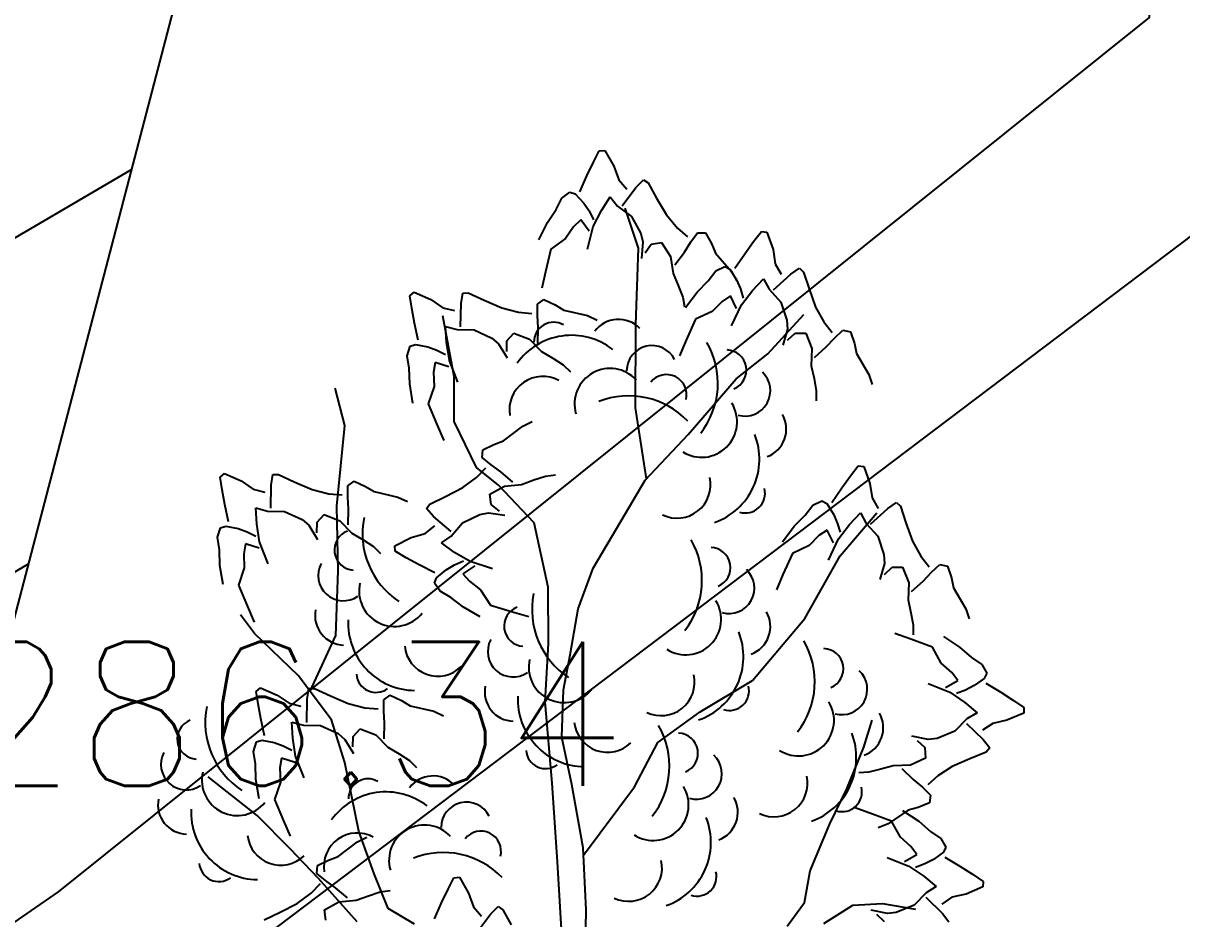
# Model space of a CAD drawing. Header units: millimetres. Extents: x 524954 to 526204, y 9523489 to 9524010.
# Drawn here: x 525931.76 to 525939.81, y 9523718.75 to 9523724.97 of the extents above; entities that cross this region are included whole.
import ezdxf

# ---------------------------------------------------------------- set-up
doc = ezdxf.new("R2010")
doc.units = ezdxf.units.MM
doc.header["$PDMODE"] = 32
doc.header["$PDSIZE"] = 0.5
doc.linetypes.add('ACAD_ISO12W100', pattern=[21, 12, -3, 0, -3, 0, -3])
for name, color, linetype in [('Arbre', 34, 'ACAD_ISO12W100'), ('Bati', 6, 'Continuous'), ('Bati_H', 1, 'Continuous'), ('PLUME_5', 6, 'Continuous'), ('PLUME_6', 2, 'Continuous'), ('TopoAlt', 3, 'Continuous'), ('TOPOJIS', 7, 'Continuous')]:
    doc.layers.add(name, color=color, linetype=linetype)
doc.styles.add('Simplex 1.0', font='Simplex.shx', dxfattribs={"width": 0.99, "height": 1})

# ---------------------------------------------------------------- blocks, each defined once
blk = doc.blocks.new('TCPOINT M')
at = {"color": 0}
blk.add_point((0, 0), dxfattribs=at)
at = {"layer": 'TopoAlt', "style": 'Simplex 1.0', "width": 0.99}
blk.add_attdef('ALT', (0.15, 0.15), '', height=1, dxfattribs=at)
blk = doc.blocks.new('v088')
at = {"color": 3, "linetype": 'Continuous'}
for p, q in [((-0.0239, 12.3184), (0.0161, 12.3965)), ((0.0161, 12.3965), (0.0546, 12.3999)), ((0.0546, 12.3999), (0.1184, 12.2906)), ((-0.0686, 12.2238), (-0.0239, 12.3184)), ((0.1184, 12.2906), (0.1522, 12.1952)), ((-0.1179, 12.1126), (-0.0686, 12.2238)), ((0.1522, 12.1952), (0.2074, 12.1313)), ((0.2717, 12.1435), (0.3242, 12.1966)), ((0.3242, 12.1966), (0.3557, 12.1751)), ((0.3557, 12.1751), (0.415, 12.0689)), ((-0.2428, 12.0693), (-0.1881, 12.111)), ((-0.1881, 12.111), (-0.1505, 12.0986)), ((-0.1505, 12.0986), (-0.0915, 12.0354)), ((0.0317, 11.9844), (0.0922, 12.0781)), ((0.0922, 12.0781), (0.1437, 12.0135)), ((0.1746, 12.0155), (0.2717, 12.1435)), ((-0.344, 11.9013), (-0.2828, 11.9912)), ((-0.2828, 11.9912), (-0.2428, 12.0693)), ((-0.0915, 12.0354), (-0.0536, 11.98)), ((0.1437, 12.0135), (0.2395, 11.9416)), ((0.415, 12.0689), (0.4841, 11.9528)), ((-0.1123, 11.9179), (-0.1618, 11.8694)), ((-0.0542, 11.8389), (-0.1123, 11.9179)), ((-0.0536, 11.98), (-0.0225, 11.9193)), ((-0.0252, 11.8718), (0.0317, 11.9844)), ((0.2395, 11.9416), (0.3048, 11.8248)), ((0.4841, 11.9528), (0.5601, 11.8616)), ((-0.4033, 11.7804), (-0.344, 11.9013)), ((-0.1618, 11.8694), (-0.2169, 11.7884)), ((-0.066, 11.7153), (-0.0252, 11.8718)), ((0.5601, 11.8616), (0.6304, 11.8005)), ((0.6527, 11.7656), (0.6994, 11.8293)), ((0.6994, 11.8293), (0.7544, 11.828)), ((1.0886, 11.7676), (1.1424, 11.8368)), ((1.1424, 11.8368), (1.1809, 11.833)), ((1.1809, 11.833), (1.2232, 11.7138)), ((-0.2169, 11.7884), (-0.3202, 11.714)), ((0.3048, 11.8248), (0.32, 11.7651)), ((0.32, 11.7651), (0.3106, 11.6498)), ((0.3344, 11.6895), (0.378, 11.7487)), ((0.378, 11.7487), (0.4498, 11.7623)), ((0.4498, 11.7623), (0.5114, 11.6644)), ((0.6075, 11.6944), (0.6527, 11.7656)), ((0.7544, 11.828), (0.796, 11.7537)), ((0.796, 11.7537), (0.824, 11.6885)), ((1.027, 11.683), (1.0886, 11.7676)), ((-0.3202, 11.714), (-0.3572, 11.5582)), ((0.5418, 11.6075), (0.6075, 11.6944)), ((0.824, 11.6885), (0.9344, 11.5607)), ((0.9578, 11.583), (1.027, 11.683)), ((1.2232, 11.7138), (1.2386, 11.6137)), ((0.5114, 11.6644), (0.5299, 11.5465)), ((0.827, 11.5637), (0.8886, 11.5945)), ((0.8886, 11.5945), (0.9232, 11.5753)), ((1.2386, 11.6137), (1.2809, 11.5407)), ((-0.3572, 11.5582), (-0.3824, 11.4437)), ((0.5299, 11.5465), (0.5653, 11.4632)), ((0.7732, 11.4945), (0.827, 11.5637)), ((0.9232, 11.5753), (0.9693, 11.5022)), ((0.9344, 11.5607), (0.97, 11.497)), ((1.0809, 11.4291), (1.1578, 11.5099)), ((1.1578, 11.5099), (1.1963, 11.4368)), ((1.2271, 11.433), (1.3463, 11.5407)), ((1.3463, 11.5407), (1.4079, 11.583)), ((1.4079, 11.583), (1.4348, 11.556)), ((1.4348, 11.556), (1.4733, 11.4406)), ((0.5653, 11.4632), (0.5962, 11.3829)), ((0.6962, 11.4176), (0.7732, 11.4945)), ((0.9693, 11.5022), (0.9963, 11.4406)), ((0.9963, 11.4406), (1.0155, 11.3753)), ((1.004, 11.3291), (1.0809, 11.4291)), ((1.1963, 11.4368), (1.2771, 11.3483)), ((1.4733, 11.4406), (1.5194, 11.3137)), ((-1.2987, 11.3921), (-1.2695, 11.4174)), ((-1.2853, 11.3054), (-1.2987, 11.3921)), ((-1.2695, 11.4174), (-1.1537, 11.3664)), ((-1.1537, 11.3664), (-1.0704, 11.3089)), ((-0.9434, 11.3371), (-0.9319, 11.4109)), ((-0.9319, 11.4109), (-0.8938, 11.412)), ((-0.8938, 11.412), (-0.7835, 11.3608)), ((-0.7835, 11.3608), (-0.6595, 11.3072)), ((-0.4126, 11.3334), (-0.3673, 11.3647)), ((-0.3673, 11.3647), (-0.2901, 11.3288)), ((0.5962, 11.3829), (0.6091, 11.3149)), ((0.6155, 11.3099), (0.6962, 11.4176)), ((0.8693, 11.3522), (0.8001, 11.2829)), ((0.927, 11.3906), (0.8693, 11.3522)), ((0.9693, 11.3022), (0.927, 11.3906)), ((1.2771, 11.3483), (1.3194, 11.2214)), ((-1.266, 11.2026), (-1.2853, 11.3054)), ((-1.0704, 11.3089), (-0.9882, 11.2895)), ((-0.9469, 11.1764), (-0.9434, 11.3371)), ((-0.6595, 11.3072), (-0.5444, 11.2779)), ((-0.5444, 11.2779), (-0.4516, 11.2697)), ((-0.4131, 11.2545), (-0.4126, 11.3334)), ((-0.2901, 11.3288), (-0.2291, 11.2925)), ((-0.2291, 11.2925), (-0.0648, 11.2537)), ((0.8001, 11.2829), (0.6847, 11.2291)), ((0.9347, 11.1829), (1.004, 11.3291)), ((1.5194, 11.3137), (1.5771, 11.2099)), ((-1.2408, 11.0836), (-1.266, 11.2026)), ((-0.4079, 11.1703), (-0.4131, 11.2545)), ((-0.0648, 11.2537), (0.0014, 11.223)), ((0.6847, 11.2291), (0.6193, 11.0829)), ((1.3194, 11.2214), (1.3232, 11.1598)), ((1.5771, 11.2099), (1.6348, 11.1368)), ((-1.0503, 11.1789), (-0.9708, 11.1567)), ((-1.0444, 11.0675), (-1.0503, 11.1789)), ((-0.9708, 11.1567), (-0.851, 11.1547)), ((-0.851, 11.1547), (-0.7296, 11.0984)), ((-0.6257, 11.0796), (-0.5755, 11.1328)), ((-0.5755, 11.1328), (-0.4682, 11.0896)), ((-0.4102, 11.0614), (-0.4079, 11.1703)), ((1.3232, 11.1598), (1.2925, 11.0483)), ((1.3232, 11.0829), (1.3771, 11.1329)), ((1.3771, 11.1329), (1.4502, 11.1329)), ((1.4502, 11.1329), (1.4925, 11.0252)), ((1.6502, 11.0983), (1.7079, 11.1522)), ((1.7079, 11.1522), (1.7617, 11.1406)), ((1.7617, 11.1406), (1.7887, 11.0598)), ((-1.3166, 10.9752), (-1.2967, 11.0411)), ((-1.2967, 11.0411), (-1.2589, 11.0531)), ((-1.2589, 11.0531), (-1.1741, 11.0365)), ((-1.1741, 11.0365), (-1.1109, 11.0139)), ((-1.0245, 10.9429), (-1.0444, 11.0675)), ((-0.7296, 11.0984), (-0.6822, 11.0589)), ((-0.6822, 11.0589), (-0.6222, 10.96)), ((-0.6263, 11.0061), (-0.6257, 11.0796)), ((-0.4682, 11.0896), (-0.3841, 11.005)), ((0.6193, 11.0829), (0.5731, 10.9752)), ((1.4925, 11.0252), (1.4886, 10.906)), ((1.5117, 10.9637), (1.5925, 11.0368)), ((1.5925, 11.0368), (1.6502, 11.0983)), ((1.7887, 11.0598), (1.8041, 10.9906)), ((-1.3032, 10.8885), (-1.3166, 10.9752)), ((-1.1109, 11.0139), (-1.0501, 10.983)), ((-0.3841, 11.005), (-0.3065, 10.9583)), ((-0.3065, 10.9583), (-0.2344, 10.9114)), ((1.8041, 10.9906), (1.8887, 10.8444)), ((-1.3, 10.7798), (-1.3032, 10.8885)), ((-1.122, 10.9292), (-1.1336, 10.8608)), ((-1.0286, 10.8992), (-1.122, 10.9292)), ((-0.9657, 10.7922), (-1.0245, 10.9429)), ((-0.2344, 10.9114), (-0.1841, 10.8638)), ((1.4886, 10.906), (1.5079, 10.8175)), ((-1.1336, 10.8608), (-1.1308, 10.7629)), ((1.5079, 10.8175), (1.5233, 10.7329)), ((1.8887, 10.8444), (1.9118, 10.7752)), ((-1.2771, 10.6471), (-1.3, 10.7798)), ((-1.1308, 10.7629), (-1.1708, 10.642)), ((1.5233, 10.7329), (1.5233, 10.6636)), ((-1.1708, 10.642), (-1.1094, 10.4942)), ((-1.1094, 10.4942), (-1.0628, 10.3867)), ((-0.648, 10.3846), (-0.514, 10.4875)), ((-0.514, 10.4875), (-0.4484, 10.5194)), ((-0.7146, 10.3603), (-0.648, 10.3846)), ((-0.7957, 10.2682), (-0.7912, 10.3231)), ((-0.7912, 10.3231), (-0.7146, 10.3603)), ((-0.7348, 10.218), (-0.7957, 10.2682)), ((-2.6162, 10.1323), (-2.587, 10.1577)), ((-2.587, 10.1577), (-2.4712, 10.1066)), ((-2.2608, 10.0773), (-2.2494, 10.1511)), ((-2.2494, 10.1511), (-2.2113, 10.1522)), ((-2.2113, 10.1522), (-2.101, 10.101)), ((-0.8359, 10.1311), (-0.7709, 10.1978)), ((-0.6662, 10.1688), (-0.7348, 10.218)), ((-0.5833, 10.0982), (-0.6662, 10.1688)), ((-0.4378, 10.1134), (-0.3559, 10.1397)), ((-0.3559, 10.1397), (-0.2873, 10.1487)), ((1.7002, 10.0578), (1.7617, 10.1424)), ((1.7617, 10.1424), (1.8156, 10.2117)), ((1.8156, 10.2117), (1.8541, 10.2078)), ((1.8541, 10.2078), (1.8964, 10.0886)), ((-2.6028, 10.0456), (-2.6162, 10.1323)), ((-2.4712, 10.1066), (-2.3879, 10.0492)), ((-2.2643, 9.9167), (-2.2608, 10.0773)), ((-2.101, 10.101), (-1.977, 10.0475)), ((-1.7305, 9.9947), (-1.7301, 10.0737)), ((-1.7301, 10.0737), (-1.6848, 10.1049)), ((-1.6848, 10.1049), (-1.6075, 10.069)), ((-1.6075, 10.069), (-1.5466, 10.0327)), ((-1.0512, 9.9981), (-0.9313, 10.0604)), ((-0.9313, 10.0604), (-0.8359, 10.1311)), ((-0.7431, 10.0152), (-0.6418, 10.0712)), ((-0.6418, 10.0712), (-0.5231, 10.0829)), ((-0.5231, 10.0829), (-0.4378, 10.1134)), ((1.8964, 10.0886), (1.9118, 9.9886)), ((-2.5835, 9.9428), (-2.6028, 10.0456)), ((-2.3879, 10.0492), (-2.3057, 10.0298)), ((-1.977, 10.0475), (-1.8618, 10.0181)), ((-1.8618, 10.0181), (-1.7691, 10.0099)), ((-1.7254, 9.9105), (-1.7305, 9.9947)), ((-1.5466, 10.0327), (-1.3822, 9.9939)), ((-1.3822, 9.9939), (-1.316, 9.9632)), ((-1.1606, 9.945), (-1.0512, 9.9981)), ((-0.7336, 9.9427), (-0.7431, 10.0152)), ((1.631, 9.9578), (1.7002, 10.0578)), ((1.9118, 9.9886), (1.9541, 9.9155)), ((-2.5582, 9.8238), (-2.5835, 9.9428)), ((-2.3678, 9.9191), (-2.2883, 9.8969)), ((-2.3619, 9.8077), (-2.3678, 9.9191)), ((-1.7277, 9.8016), (-1.7254, 9.9105)), ((-1.1838, 9.9148), (-1.1606, 9.945)), ((-1.1339, 9.8592), (-1.1838, 9.9148)), ((-0.677, 9.8958), (-0.7336, 9.9427)), ((1.4463, 9.8693), (1.5002, 9.9386)), ((1.5002, 9.9386), (1.5617, 9.9693)), ((1.5617, 9.9693), (1.5963, 9.9501)), ((1.5963, 9.9501), (1.6425, 9.877)), ((1.9002, 9.8078), (2.0195, 9.9155)), ((2.0195, 9.9155), (2.081, 9.9578)), ((2.081, 9.9578), (2.1079, 9.9309)), ((2.1079, 9.9309), (2.1464, 9.8155)), ((-2.2883, 9.8969), (-2.1685, 9.895)), ((-2.1685, 9.895), (-2.0471, 9.8386)), ((-2.0471, 9.8386), (-1.9997, 9.7992)), ((-1.9438, 9.7464), (-1.9432, 9.8199)), ((-1.9432, 9.8199), (-1.893, 9.873)), ((-1.893, 9.873), (-1.7856, 9.8299)), ((-1.7856, 9.8299), (-1.7015, 9.7452)), ((-1.0116, 9.755), (-1.1339, 9.8592)), ((-0.9342, 9.8156), (-0.8138, 9.874)), ((-0.8138, 9.874), (-0.7533, 9.8858)), ((-0.7533, 9.8858), (-0.6387, 9.8698)), ((1.3694, 9.7924), (1.4463, 9.8693)), ((1.6425, 9.877), (1.6694, 9.8155)), ((1.7541, 9.8039), (1.831, 9.8847)), ((1.831, 9.8847), (1.8695, 9.8116)), ((-2.634, 9.7155), (-2.6142, 9.7814)), ((-2.6142, 9.7814), (-2.5764, 9.7933)), ((-2.5764, 9.7933), (-2.4916, 9.7768)), ((-2.4916, 9.7768), (-2.4283, 9.7541)), ((-2.4283, 9.7541), (-2.3676, 9.7232)), ((-2.3419, 9.6831), (-2.3619, 9.8077)), ((-1.9997, 9.7992), (-1.9397, 9.7002)), ((-1.7015, 9.7452), (-1.624, 9.6985)), ((-1.2895, 9.7147), (-1.1923, 9.7429)), ((-1.1923, 9.7429), (-1.1254, 9.7944)), ((-1.0114, 9.724), (-0.9342, 9.8156)), ((1.2886, 9.6847), (1.3694, 9.7924)), ((1.6002, 9.7655), (1.5425, 9.727)), ((1.6425, 9.677), (1.6002, 9.7655)), ((1.6694, 9.8155), (1.6887, 9.7501)), ((1.6771, 9.7039), (1.7541, 9.8039)), ((1.8695, 9.8116), (1.9502, 9.7232)), ((2.1464, 9.8155), (2.1926, 9.6885)), ((-2.6206, 9.6288), (-2.634, 9.7155)), ((-2.4395, 9.6694), (-2.4511, 9.6011)), ((-2.3461, 9.6395), (-2.4395, 9.6694)), ((-2.2831, 9.5325), (-2.3419, 9.6831)), ((-1.624, 9.6985), (-1.5519, 9.6516)), ((-1.4022, 9.6572), (-1.2895, 9.7147)), ((-1.401, 9.6186), (-1.4022, 9.6572)), ((-1.0789, 9.6763), (-1.0114, 9.724)), ((-0.9888, 9.6106), (-1.0789, 9.6763)), ((1.4733, 9.6578), (1.3579, 9.6039)), ((1.5425, 9.727), (1.4733, 9.6578)), ((1.6079, 9.5578), (1.6771, 9.7039)), ((1.9502, 9.7232), (1.9925, 9.5962)), ((2.1926, 9.6885), (2.2503, 9.5847)), ((-2.6175, 9.52), (-2.6206, 9.6288)), ((-2.4511, 9.6011), (-2.4483, 9.5032)), ((-1.5519, 9.6516), (-1.5015, 9.6041)), ((-1.3254, 9.5742), (-1.401, 9.6186)), ((-0.8796, 9.5473), (-0.9888, 9.6106)), ((1.3579, 9.6039), (1.2925, 9.4577)), ((1.9925, 9.5962), (1.9964, 9.5347)), ((2.2503, 9.5847), (2.308, 9.5116)), ((-2.5946, 9.3874), (-2.6175, 9.52)), ((-2.4483, 9.5032), (-2.4883, 9.3823)), ((-1.2335, 9.5242), (-1.3254, 9.5742)), ((-1.1253, 9.4685), (-1.2335, 9.5242)), ((-1.0467, 9.4905), (-0.9892, 9.5252)), ((-0.9892, 9.5252), (-0.9269, 9.5527)), ((-0.8484, 9.5165), (-0.9306, 9.463)), ((-0.7257, 9.4976), (-0.8796, 9.5473)), ((1.9964, 9.5347), (1.9656, 9.4231)), ((1.9964, 9.4577), (2.0502, 9.5077)), ((2.0502, 9.5077), (2.1233, 9.5077)), ((2.1233, 9.5077), (2.1656, 9.4)), ((2.3233, 9.4731), (2.381, 9.527)), ((2.381, 9.527), (2.4349, 9.5154)), ((2.4349, 9.5154), (2.4618, 9.4347)), ((-1.1278, 9.3984), (-1.1132, 9.4352)), ((-1.1132, 9.4352), (-1.0467, 9.4905)), ((-0.9306, 9.463), (-0.885, 9.4108)), ((1.2925, 9.4577), (1.2463, 9.35)), ((2.2657, 9.4116), (2.3233, 9.4731)), ((2.4618, 9.4347), (2.4772, 9.3654)), ((-2.4883, 9.3823), (-2.4269, 9.2344)), ((-1.0892, 9.3413), (-1.1278, 9.3984)), ((-1.0136, 9.2969), (-1.0892, 9.3413)), ((-0.885, 9.4108), (-0.8073, 9.3511)), ((-0.8073, 9.3511), (-0.7389, 9.2437)), ((2.1656, 9.4), (2.1618, 9.2808)), ((2.1849, 9.3385), (2.2657, 9.4116)), ((2.4772, 9.3654), (2.5618, 9.2193)), ((-0.9273, 9.2307), (-1.0136, 9.2969)), ((2.1618, 9.2808), (2.181, 9.1923)), ((-2.4269, 9.2344), (-2.3802, 9.1269)), ((-0.81, 9.1646), (-0.9273, 9.2307)), ((-0.7389, 9.2437), (-0.5855, 9.1979)), ((-0.5855, 9.1979), (-0.4727, 9.1661)), ((2.181, 9.1923), (2.1964, 9.1077)), ((2.5618, 9.2193), (2.5849, 9.15)), ((2.1964, 9.1077), (2.1964, 9.0385)), ((2.1801, 9.009), (2.0697, 9.0483)), ((2.4064, 9.0272), (2.519, 8.9533)), ((2.3301, 8.953), (2.1801, 9.009)), ((2.3912, 8.8412), (2.3301, 8.953)), ((2.519, 8.9533), (2.6006, 8.8814)), ((2.6006, 8.8814), (2.6731, 8.832)), ((2.4646, 8.7765), (2.3912, 8.8412)), ((2.5067, 8.7213), (2.4646, 8.7765)), ((2.6731, 8.832), (2.7077, 8.7725)), ((2.7077, 8.7725), (2.6907, 8.7368)), ((2.2998, 8.7005), (2.4501, 8.6406)), ((2.421, 8.6735), (2.5067, 8.7213)), ((2.6907, 8.7368), (2.6207, 8.6861)), ((2.7005, 8.7027), (2.8047, 8.6399)), ((-2.3661, 8.6466), (-2.3369, 8.6719)), ((-2.3527, 8.5599), (-2.3661, 8.6466)), ((-2.3369, 8.6719), (-2.2212, 8.6209)), ((-2.2212, 8.6209), (-2.1379, 8.5634)), ((-2.0108, 8.5916), (-1.9993, 8.6654)), ((-1.9993, 8.6654), (-1.9613, 8.6665)), ((-1.9613, 8.6665), (-1.8509, 8.6153)), ((-1.8509, 8.6153), (-1.7269, 8.5617)), ((-1.4801, 8.5879), (-1.4347, 8.6192)), ((-1.4347, 8.6192), (-1.3575, 8.5833)), ((2.4501, 8.6406), (2.5548, 8.5702)), ((2.5609, 8.6554), (2.4969, 8.632)), ((2.6207, 8.6861), (2.5609, 8.6554)), ((2.8047, 8.6399), (2.8931, 8.5838)), ((-2.3334, 8.4571), (-2.3527, 8.5599)), ((-2.1379, 8.5634), (-2.0557, 8.544)), ((-2.0143, 8.4309), (-2.0108, 8.5916)), ((-1.7269, 8.5617), (-1.6118, 8.5324)), ((-1.6118, 8.5324), (-1.519, 8.5242)), ((-1.4805, 8.509), (-1.4801, 8.5879)), ((-1.3575, 8.5833), (-1.2966, 8.547)), ((-1.2966, 8.547), (-1.1322, 8.5082)), ((2.5548, 8.5702), (2.6402, 8.4985)), ((2.8931, 8.5838), (2.9656, 8.5345)), ((2.9656, 8.5345), (2.9641, 8.4958)), ((-2.3082, 8.3381), (-2.3334, 8.4571)), ((-1.4754, 8.4248), (-1.4805, 8.509)), ((-1.1322, 8.5082), (-1.066, 8.4775)), ((2.5697, 8.4555), (2.4865, 8.3693)), ((2.6402, 8.4985), (2.5697, 8.4555)), ((2.9641, 8.4958), (2.8478, 8.4461)), ((-2.1178, 8.4334), (-2.0382, 8.4112)), ((-2.1118, 8.322), (-2.1178, 8.4334)), ((-2.0382, 8.4112), (-1.9184, 8.4092)), ((-1.9184, 8.4092), (-1.7971, 8.3529)), ((-1.6931, 8.3341), (-1.643, 8.3873)), ((-1.643, 8.3873), (-1.5356, 8.3441)), ((-1.4776, 8.3159), (-1.4754, 8.4248)), ((2.4865, 8.3693), (2.3625, 8.3191)), ((2.5678, 8.4245), (2.6828, 8.3123)), ((2.749, 8.4244), (2.6787, 8.3776)), ((2.8478, 8.4461), (2.749, 8.4244)), ((-2.384, 8.2298), (-2.3641, 8.2956)), ((-2.3641, 8.2956), (-2.3264, 8.3076)), ((-2.3264, 8.3076), (-2.2415, 8.291)), ((-2.2415, 8.291), (-2.1783, 8.2684)), ((-2.0919, 8.1974), (-2.1118, 8.322)), ((-1.7971, 8.3529), (-1.7497, 8.3134)), ((-1.7497, 8.3134), (-1.6897, 8.2145)), ((-1.6937, 8.2606), (-1.6931, 8.3341)), ((-1.5356, 8.3441), (-1.4515, 8.2595)), ((2.3013, 8.3113), (2.188, 8.335)), ((2.2245, 8.3065), (2.2778, 8.2559)), ((2.3625, 8.3191), (2.3013, 8.3113)), ((2.6828, 8.3123), (2.7289, 8.2536)), ((-2.3706, 8.1431), (-2.384, 8.2298)), ((-2.1783, 8.2684), (-2.1175, 8.2375)), ((-1.4515, 8.2595), (-1.374, 8.2128)), ((-1.374, 8.2128), (-1.3019, 8.1659)), ((2.2778, 8.2559), (2.2824, 8.183)), ((2.7037, 8.225), (2.591, 8.1793)), ((2.7289, 8.2536), (2.7037, 8.225)), ((-2.3674, 8.0343), (-2.3706, 8.1431)), ((-2.1895, 8.1837), (-2.2011, 8.1153)), ((-2.0961, 8.1537), (-2.1895, 8.1837)), ((-2.0331, 8.0467), (-2.0919, 8.1974)), ((-1.3019, 8.1659), (-1.2515, 8.1184)), ((2.0584, 8.1303), (1.9713, 8.1055)), ((2.1776, 8.1339), (2.0584, 8.1303)), ((2.2824, 8.183), (2.1776, 8.1339)), ((2.591, 8.1793), (2.4672, 8.1253)), ((-2.2011, 8.1153), (-2.1982, 8.0174)), ((1.8878, 8.0848), (1.8187, 8.0804)), ((1.9713, 8.1055), (1.8878, 8.0848)), ((2.1174, 8.1109), (2.1954, 8.0349)), ((2.3672, 8.0611), (2.2979, 7.9989)), ((2.4672, 8.1253), (2.3672, 8.0611)), ((-2.3445, 7.9016), (-2.3674, 8.0343)), ((-2.1982, 8.0174), (-2.2383, 7.8966)), ((2.1954, 8.0349), (2.2605, 7.9811)), ((2.2605, 7.9811), (2.3179, 7.927)), ((-2.2383, 7.8966), (-2.1768, 7.7487)), ((2.3179, 7.927), (2.3098, 7.8725)), ((1.8965, 7.8022), (1.7861, 7.8414)), ((2.1627, 7.8208), (2.0222, 7.7271)), ((2.1227, 7.8203), (2.2353, 7.7465)), ((2.2308, 7.8405), (2.1627, 7.8208)), ((2.3098, 7.8725), (2.2308, 7.8405)), ((-2.1768, 7.7487), (-2.1302, 7.6412)), ((2.0465, 7.7461), (1.8965, 7.8022)), ((2.0222, 7.7271), (1.9545, 7.6997)), ((2.1075, 7.6343), (2.0465, 7.7461)), ((2.2353, 7.7465), (2.3169, 7.6746)), ((2.3169, 7.6746), (2.3894, 7.6252)), ((-1.7972, 7.4997), (-1.6632, 7.6026)), ((-1.6632, 7.6026), (-1.5976, 7.6345)), ((2.1809, 7.5696), (2.1075, 7.6343)), ((2.223, 7.5144), (2.1809, 7.5696)), ((2.3894, 7.6252), (2.424, 7.5657)), ((2.424, 7.5657), (2.407, 7.5299)), ((-1.8638, 7.4754), (-1.7972, 7.4997)), ((2.0162, 7.4937), (2.1664, 7.4338)), ((2.1373, 7.4666), (2.223, 7.5144)), ((2.407, 7.5299), (2.337, 7.4793)), ((2.4169, 7.4959), (2.521, 7.4331)), ((-1.9448, 7.3833), (-1.9404, 7.4382)), ((-1.9404, 7.4382), (-1.8638, 7.4754)), ((2.1664, 7.4338), (2.2711, 7.3633)), ((2.2772, 7.4485), (2.2132, 7.4252)), ((2.337, 7.4793), (2.2772, 7.4485)), ((2.521, 7.4331), (2.6094, 7.377)), ((-1.8839, 7.3331), (-1.9448, 7.3833)), ((-1.8154, 7.2839), (-1.8839, 7.3331)), ((-1.0336, 7.2746), (-0.9936, 7.3527)), ((-0.9936, 7.3527), (-0.9551, 7.3561)), ((-0.9551, 7.3561), (-0.8913, 7.2468)), ((2.2711, 7.3633), (2.3565, 7.2916)), ((2.6094, 7.377), (2.6819, 7.3276)), ((2.6819, 7.3276), (2.6805, 7.289)), ((-2.0805, 7.1754), (-1.985, 7.2461)), ((-1.985, 7.2461), (-1.9201, 7.3129)), ((-1.7325, 7.2133), (-1.8154, 7.2839)), ((-1.587, 7.2285), (-1.5051, 7.2548)), ((-1.5051, 7.2548), (-1.4365, 7.2638)), ((-1.0783, 7.18), (-1.0336, 7.2746)), ((-0.8913, 7.2468), (-0.8575, 7.1514)), ((2.286, 7.2486), (2.2028, 7.1624)), ((2.3565, 7.2916), (2.286, 7.2486)), ((2.6805, 7.289), (2.5641, 7.2392)), ((-2.2004, 7.1132), (-2.0805, 7.1754)), ((-1.8923, 7.1303), (-1.791, 7.1862)), ((-1.791, 7.1862), (-1.6722, 7.1979)), ((-1.6722, 7.1979), (-1.587, 7.2285)), ((-1.1277, 7.0688), (-1.0783, 7.18)), ((2.2028, 7.1624), (2.0788, 7.1122)), ((2.2841, 7.2177), (2.3991, 7.1055)), ((2.4653, 7.2176), (2.395, 7.1707)), ((2.5641, 7.2392), (2.4653, 7.2176)), ((-2.3098, 7.06), (-2.2004, 7.1132)), ((-1.8828, 7.0578), (-1.8923, 7.1303)), ((-0.8575, 7.1514), (-0.8023, 7.0875)), ((-0.8351, 6.9716), (-0.7381, 7.0997)), ((-0.7381, 7.0997), (-0.6855, 7.1528)), ((-0.6855, 7.1528), (-0.654, 7.1313)), ((-0.654, 7.1313), (-0.5947, 7.0251)), ((2.0176, 7.1045), (1.9044, 7.1282)), ((1.9408, 7.0996), (1.9941, 7.049)), ((2.0788, 7.1122), (2.0176, 7.1045)), ((2.3991, 7.1055), (2.4452, 7.0467))]:
    blk.add_line(p, q, dxfattribs=at)
at = {"linetype": 'Continuous'}
for p, q in [((0.2897, 11.7219), (0.1969, 11.9998)), ((0.2697, 11.1929), (0.2897, 11.7219)), ((-0.9914, 10.8307), (-1.0686, 11.252)), ((0.2693, 10.6145), (0.2697, 11.1929)), ((1.1882, 10.9882), (1.4374, 11.2608)), ((0.9679, 10.8157), (1.1882, 10.9882)), ((-0.9911, 10.5198), (-0.9914, 10.8307)), ((0.6339, 10.4293), (0.9679, 10.8157)), ((-1.7492, 10.4915), (-1.8168, 10.7513)), ((0.3448, 10.1217), (0.2693, 10.6145)), ((-1.8059, 9.9306), (-1.7492, 10.4915)), ((-0.8352, 10.1996), (-0.9911, 10.5198)), ((0.3358, 10.1122), (0.6339, 10.4293)), ((-0.6834, 10.0784), (-0.8352, 10.1996)), ((-0.4354, 9.8162), (-0.6834, 10.0784)), ((0.1676, 9.8288), (0.3358, 10.1122)), ((-1.7966, 9.483), (-1.8059, 9.9306)), ((-0.0246, 9.5014), (0.1676, 9.8288)), ((1.6901, 9.587), (1.945, 9.8846)), ((-0.339, 9.3704), (-0.4354, 9.8162)), ((1.4442, 9.1527), (1.6901, 9.587)), ((-0.1306, 9.2193), (-0.0246, 9.5014)), ((-1.8121, 9.0349), (-1.7966, 9.483)), ((-0.337, 8.9787), (-0.339, 9.3704)), ((-2.3783, 9.048), (-2.4742, 9.1766)), ((-0.1861, 8.901), (-0.1306, 9.2193)), ((1.08, 8.7222), (1.4442, 9.1527)), ((-2.0737, 8.7558), (-2.3783, 9.048)), ((-1.992, 8.6473), (-1.8121, 9.0349)), ((-0.3597, 8.574), (-0.337, 8.9787)), ((-0.2308, 8.6575), (-0.1861, 8.901)), ((-1.8434, 8.4497), (-2.0737, 8.7558)), ((0.7177, 8.5032), (1.08, 8.7222)), ((-0.2426, 8.3277), (-0.2308, 8.6575)), ((-0.3105, 8.0091), (-0.3597, 8.574)), ((-1.7501, 8.1531), (-1.8434, 8.4497)), ((0.4236, 8.2918), (0.7177, 8.5032)), ((1.8546, 8.2596), (1.9129, 8.4473)), ((-0.1735, 7.9995), (-0.2426, 8.3277)), ((0.2621, 7.9837), (0.4236, 8.2918)), ((1.7363, 7.971), (1.8546, 8.2596)), ((-1.6531, 7.6763), (-1.7501, 8.1531)), ((-2.3581, 7.786), (-2.6995, 8.0525)), ((-0.2742, 7.4626), (-0.3105, 8.0091)), ((-0.0959, 7.5596), (-0.1735, 7.9995)), ((-0.0934, 7.5087), (0.2621, 7.9837)), ((1.617, 7.726), (1.7363, 7.971)), ((-2.1294, 7.5544), (-2.3581, 7.786)), ((1.4808, 7.3998), (1.617, 7.726)), ((-1.5474, 7.38), (-1.6531, 7.6763)), ((-1.9323, 7.3471), (-2.1294, 7.5544)), ((-0.0745, 7.1309), (-0.0959, 7.5596)), ((-0.2365, 6.8477), (-0.2742, 7.4626)), ((-1.6648, 7.048), (-1.9323, 7.3471)), ((-1.4491, 7.1395), (-1.5474, 7.38)), ((1.4418, 7.1813), (1.4808, 7.3998)), ((1.3209, 7.0171), (1.4418, 7.1813)), ((1.5755, 7.0348), (1.778, 7.1634)), ((1.778, 7.1634), (1.983, 7.1739)), ((1.983, 7.1739), (2.2139, 7.1352)), ((-1.2665, 7.0314), (-1.4491, 7.1395)), ((-0.0837, 6.6768), (-0.0745, 7.1309))]:
    blk.add_line(p, q, dxfattribs=at)
at = {"color": 3, "linetype": 'Continuous'}
for centre, major_axis, start_param, end_param in [((-0.3005, 11.0717), (0.0964, 0.0964), 0.254619, 2.377018), ((0.1501, 11.0237), (0.1445, 0.1445), 6.263619, 7.998733), ((-0.1756, 10.6509), (0.3298, 0.3298), 0.12682, 1.733702), ((0.3829, 10.8698), (-0.1246, 0.1246), 4.396235, 7.060094), ((0.2754, 10.7857), (0.3995, 0.3995), 4.836335, 6.022049), ((0.8987, 10.8757), (0.099, 0.099), 4.31771, 7.031286), ((0.0911, 10.6412), (0.1741, 0.1741), 6.236163, 8.918901), ((-0.3757, 10.5998), (0.1641, 0.1641), 0.282297, 2.520721), ((0.4834, 10.7051), (-0.099, 0.099), 3.680741, 6.394318), ((1.0287, 10.7332), (-0.1246, 0.1246), 2.081137, 4.744996), ((0.2226, 10.1318), (-0.3995, 0.3995), 4.689978, 5.875693), ((0.7276, 10.5169), (-0.1741, 0.1741), 1.793126, 4.475865), ((1.1114, 10.4666), (-0.1445, 0.1445), 2.713295, 4.448408), ((0.6623, 10.2582), (-0.3298, 0.3298), 2.69514, 4.302022), ((0.5573, 10.0804), (0.1641, 0.1641), 3.478918, 5.717341), ((1.0314, 10.0206), (0.0964, 0.0964), 3.62262, 5.745019), ((-1.0632, 9.7428), (0.3995, 0.3995), 2.158504, 3.344219), ((-1.6825, 9.6282), (-0.099, 0.099), -0.421529, 2.292047), ((0.1648, 9.4153), (0.3995, 0.3995), 4.836335, 6.022049), ((0.7881, 9.5054), (-0.099, 0.099), 2.746913, 5.46049), ((-1.7599, 9.4514), (-0.1246, 0.1246), 0.293965, 2.957824), ((0.9181, 9.3628), (0.1246, 0.1246), 3.651933, 6.315792), ((-1.4053, 9.3432), (0.1741, 0.1741), 2.133893, 4.816631), ((0.1148, 9.2139), (-0.3995, 0.3995), 0.587708, 1.773422), ((0.617, 9.1466), (-0.1741, 0.1741), 1.793126, 4.475865), ((-1.7527, 9.1724), (-0.1445, 0.1445), 0.590553, 2.325666), ((-0.5045, 9.0993), (0.099, 0.099), 1.149268, 3.862844), ((1.0008, 9.0963), (-0.1445, 0.1445), 2.713295, 4.448408), ((-1.2605, 9.1191), (0.3298, 0.3298), 2.307735, 3.914618), ((0.5518, 8.8878), (-0.3298, 0.3298), 2.69514, 4.302022), ((-1.1039, 8.9843), (0.1641, 0.1641), 2.463212, 4.701636), ((-0.5819, 8.9225), (0.1246, 0.1246), 1.864761, 4.52862), ((0.9486, 8.7133), (-0.3995, 0.3995), 3.265538, 4.451253), ((1.5719, 8.8034), (0.099, 0.099), 4.31771, 7.031286), ((-0.2273, 8.8143), (0.1741, 0.1741), 2.133893, 4.816631), ((1.7019, 8.6608), (0.1246, 0.1246), 3.651933, 6.315792), ((-1.5338, 8.7756), (0.0964, 0.0964), 2.435534, 4.557933), ((0.4467, 8.71), (-0.1641, 0.1641), 1.908121, 4.146545), ((-0.5746, 8.6435), (0.1445, 0.1445), 2.161349, 3.896462), ((-0.0825, 8.5902), (0.3298, 0.3298), 2.307735, 3.914618), ((0.9208, 8.6502), (0.0964, 0.0964), 3.62262, 5.745019), ((-2.1547, 8.4302), (0.3995, 0.3995), 2.158504, 3.344219), ((1.4008, 8.4446), (0.1741, 0.1741), 3.363922, 6.046661), ((1.7845, 8.3943), (-0.1445, 0.1445), 2.713295, 4.448408), ((-2.774, 8.3155), (-0.099, 0.099), -0.421529, 2.292047), ((0.0741, 8.4554), (0.1641, 0.1641), 2.463212, 4.701636), ((-0.0612, 8.1267), (-0.3995, 0.3995), 3.265538, 4.451253), ((0.5622, 8.2168), (0.099, 0.099), 4.31771, 7.031286), ((1.3355, 8.1858), (-0.3298, 0.3298), 2.69514, 4.302022), ((-2.8514, 8.1388), (-0.1246, 0.1246), 0.293965, 2.957824), ((-0.3558, 8.2467), (0.0964, 0.0964), 2.435534, 4.557933), ((0.6922, 8.0742), (-0.1246, 0.1246), 2.081137, 4.744996), ((-2.4968, 8.0306), (0.1741, 0.1741), 2.133893, 4.816631), ((-1.1385, 7.8551), (-0.1445, 0.1445), 4.692823, 6.427936), ((1.2305, 8.008), (0.1641, 0.1641), 3.478918, 5.717341), ((-1.5891, 7.9031), (0.0964, 0.0964), 0.254619, 2.377018), ((0.391, 7.858), (0.1741, 0.1741), 3.363922, 6.046661), ((1.7045, 7.9482), (-0.0964, 0.0964), 2.051824, 4.174223), ((-2.8441, 7.8598), (-0.1445, 0.1445), 0.590553, 2.325666), ((-1.4642, 7.4823), (0.3298, 0.3298), 0.12682, 1.733702), ((-0.9057, 7.7012), (0.1246, 0.1246), 5.967031, 8.63089), ((0.7748, 7.8077), (-0.1445, 0.1445), 2.713295, 4.448408), ((-2.352, 7.8064), (0.3298, 0.3298), 2.307735, 3.914618), ((-1.1975, 7.4726), (-0.1741, 0.1741), 4.665366, 7.348105), ((0.3258, 7.5992), (0.3298, 0.3298), 4.265936, 5.872819), ((-2.1954, 7.6717), (0.1641, 0.1641), 2.463212, 4.701636), ((-1.6643, 7.4312), (-0.1641, 0.1641), -1.288499, 0.949924), ((-0.8052, 7.5365), (-0.099, 0.099), 3.680741, 6.394318), ((-1.0661, 6.9632), (-0.3995, 0.3995), 4.689978, 5.875693), ((-2.6253, 7.463), (0.0964, 0.0964), 2.435534, 4.557933), ((0.2207, 7.4214), (0.1641, 0.1641), 3.478918, 5.717341), ((0.6948, 7.3616), (-0.0964, 0.0964), 2.051824, 4.174223)]:
    blk.add_ellipse(centre, major_axis=major_axis, ratio=1, start_param=start_param, end_param=end_param, dxfattribs=at)

msp = doc.modelspace()

# ---------------------------------------------------------------- hatches: boundary and pattern name
at = {"layer": 'Bati_H'}
h = msp.add_hatch(dxfattribs=at)
h.set_pattern_fill('_U', color=256, scale=2, angle=210.34413, style=0, pattern_type=0)
h.set_pattern_definition([(210.344134748, (0, 0), (1.01038508956, -1.7260133171), [])])
h.paths.add_polyline_path([(525935.3297, 9523734.7279), (525907.6725, 9523741.9608), (525906.0073, 9523742.3963), (525905.5279, 9523740.7543), (525901.4467, 9523741.794), (525898.4694, 9523730.5407), (525902.5967, 9523729.6638), (525902.1229, 9523727.6608), (525931.0439, 9523719.9113), (525931.4285, 9523719.8107)])

# ---------------------------------------------------------------- linework, layer by layer
at = {"layer": 'Bati', "flags": 128}
msp.add_lwpolyline([(525935.3297, 9523734.7279), (525907.6725, 9523741.9608), (525906.0073, 9523742.3963), (525905.5279, 9523740.7543), (525901.4467, 9523741.794), (525898.4694, 9523730.5407), (525902.5967, 9523729.6638), (525902.1229, 9523727.6608), (525931.0439, 9523719.9113), (525931.4285, 9523719.8107)], close=True, dxfattribs=at)
at = {"layer": 'PLUME_5'}
msp.add_lwpolyline([(525955.77, 9523736.7168), (525948.228, 9523730.1503), (525940.6497, 9523724.0825), (525940.6497, 9523724.0825), (525932.5726, 9523717.9783), (525924.9942, 9523711.9105), (525916.8444, 9523706.8037), (525916.8808, 9523706.305), (525908.7309, 9523701.1982), (525900.1188, 9523695.5562), (525891.969, 9523690.4494), (525891.969, 9523690.4494), (525883.284, 9523685.8048), (525874.6355, 9523680.6616)], dxfattribs=at)
at = {"layer": 'PLUME_6'}
msp.add_lwpolyline([(525954.6999, 9523737.6414), (525947.1215, 9523731.5736), (525939.5431, 9523725.5058), (525939.5795, 9523725.0071), (525932.0011, 9523718.9393), (525923.8877, 9523713.3338), (525916.2729, 9523707.7646), (525915.7742, 9523707.7282), (525907.6608, 9523702.1227), (525899.5109, 9523697.0159), (525891.3611, 9523691.909), (525891.3611, 9523691.909), (525882.7126, 9523686.7658), (525874.0276, 9523682.1212)], dxfattribs=at)

# ---------------------------------------------------------------- block references
at = {"layer": 'Arbre'}
msp.add_blockref('v088', (525935.743, 9523711.684), dxfattribs=at)
at = {"layer": 'TOPOJIS'}
ref = msp.add_blockref('TCPOINT M', (525931.2254, 9523719.6241, 286.34), dxfattribs=at)
ref.add_attrib('ALT', '286.34', (525931.2754, 9523719.6741, 286.34), dxfattribs={"layer": 'TopoAlt', "height": 1, "style": 'Simplex 1.0', "width": 0.99})

doc.saveas('drawing.dxf')
